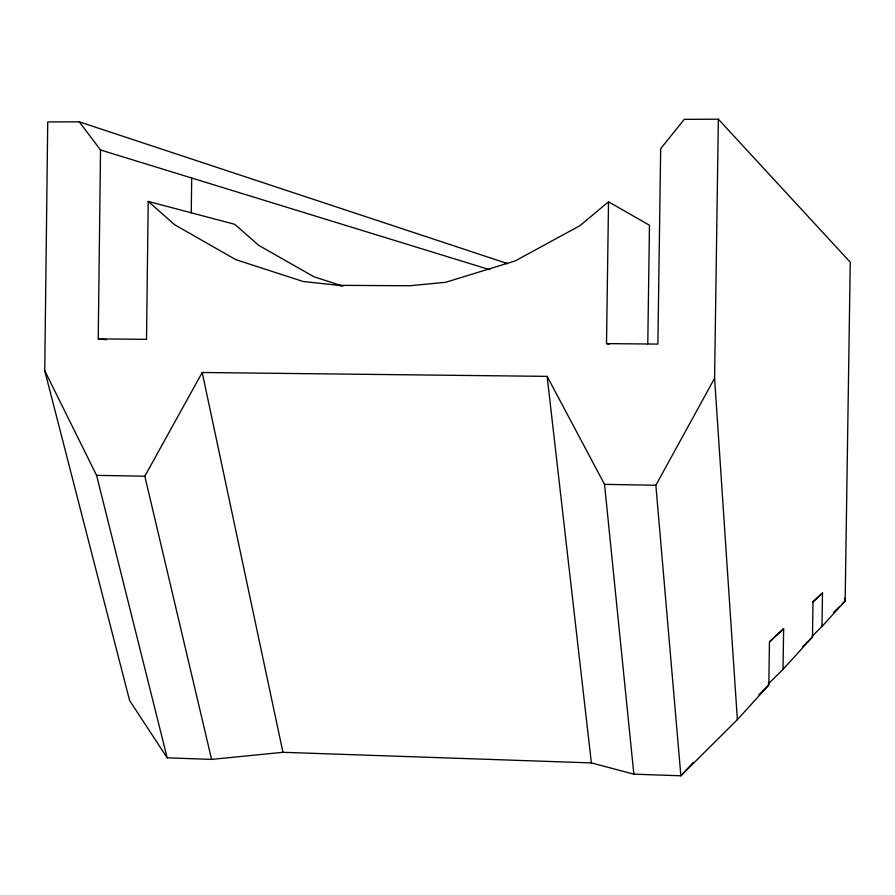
<?xml version="1.0" encoding="UTF-8"?>
<svg xmlns="http://www.w3.org/2000/svg" width="895" height="895" viewBox="0 0 895 895"><rect width="100%" height="100%" fill="white"/><g stroke="black" fill="none" stroke-linecap="round" stroke-linejoin="round"><path stroke-width="1.34" d="M768.167 684.048L783.035 669.37L783.64 628.67L769.454 641.693L768.816 685.022L737.368 719.647L680.882 775.797L633.861 774.153L591.382 762.909L282.943 752.303L211.612 759.396L167.175 757.841L129.596 700.494L44.75 370.709L47.726 121.955L79.263 121.821L507.566 263.6L504.914 263.298M106.527 339.708L98.226 338.892L100.52 149.968L79.263 121.821M342.942 286.154L313.91 276.756L258.677 245.308L234.781 224.321L148.212 201.42L146.511 339.339L98.226 338.892M191.261 212.809L191.698 178.016M609.171 344.172L606.519 343.613L608.522 201.789L649.468 225.238L647.779 343.937M737.368 719.647L714.59 378.261L718.349 119.203L684.272 119.337L660.678 148.637L657.881 344.094L606.519 343.613M783.035 669.37L812.481 636.949L813.007 601.697L822.494 592.982L821.99 626.466L812.268 636.076M693.166 762.506L680.882 775.797L655.856 485.258L714.59 378.261M211.612 759.396L144.822 476.207L202.214 372.488L547.136 376.37L604.528 484.352L633.861 774.153M821.99 626.466L845.149 600.97L850.25 262.201L718.349 119.203M833.357 612.661L839.253 606.821M842.195 603.89L845.149 600.97L844.556 598.296M802.781 646.526L812.481 636.949M758.949 694.766L768.816 685.022M769.487 642.084L783.64 628.67M812.391 602.559L822.494 592.982M608.522 201.789L579.994 225.652L515.263 260.892L445.654 282.294L409.742 285.751L338.5 285.337L303.148 281.489L235.866 259.673L174.67 224.746L148.212 201.42M44.75 370.709L96.57 475.357L144.822 476.207M604.528 484.352L655.856 485.258M338.5 285.337L341.219 285.919M100.52 149.968L489.71 269.686M96.57 475.357L167.175 757.841M202.214 372.488L282.943 752.303M547.136 376.37L591.382 762.909"/></g></svg>
